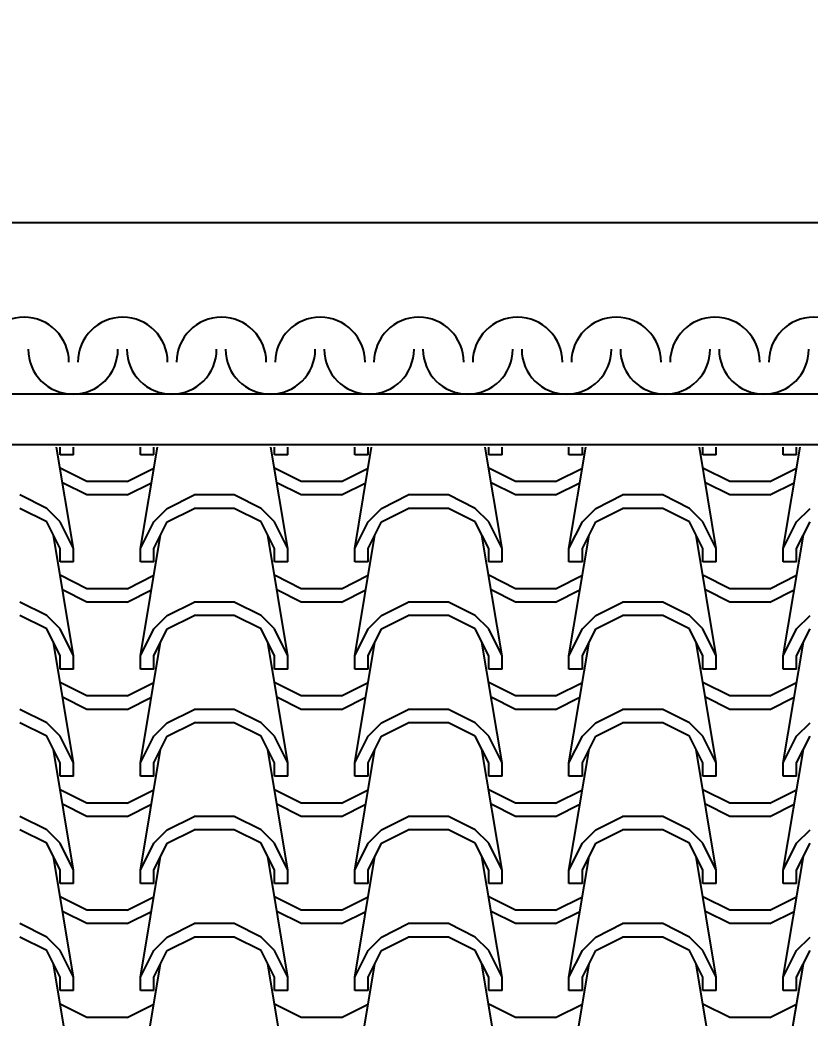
# Model space of a CAD drawing. Header units: millimetres. Extents: x -72 to 470, y 3 to 161.
# Drawn here: x 454.881 to 455.762, y 61.968 to 63.079 of the extents above; entities that cross this region are included whole.
import ezdxf

# ---------------------------------------------------------------- set-up
doc = ezdxf.new("R2010")
doc.units = ezdxf.units.MM
doc.layers.get('0').update_dxf_attribs({"color": 3})
for name, color, linetype in [('001', 1, 'Continuous'), ('COTAS', 7, 'Continuous'), ('ESQUADRIA', 3, 'Continuous')]:
    doc.layers.add(name, color=color, linetype=linetype)
doc.styles.get("Standard").update_dxf_attribs({"font": 'arial.ttf'})
doc.dimstyles.new('ISO-25', dxfattribs={"dimtxt": 0.1, "dimasz": 0.05, "dimexe": 1.25, "dimexo": 0.625, "dimgap": 0.1, "dimtad": 1, "dimzin": 1, "dimtxsty": 'Standard', "dimblk": 'ARCHTICK', "dimcen": 2.5, "dimse1": 1, "dimse2": 1, "dimazin": 3, "dimtfac": 1, "dimtmove": 0, "dimatfit": 3, "dimldrblk": 'ARCHTICK', "dimfxl": 1, "dimarcsym": 0})

# ---------------------------------------------------------------- blocks, each defined once
blk = doc.blocks.new('_ArchTick')
at = {"color": 0, "linetype": 'ByBlock', "const_width": 0.15}
blk.add_lwpolyline([(-0.5, -0.5), (0.5, 0.5)], dxfattribs=at)
blk = doc.blocks.new('*D65')
at = {"layer": 'COTAS', "color": 0, "lineweight": -2, "transparency": 16777216}
blk.add_line((452.8103, 62.8536), (463.8103, 62.8536), dxfattribs=at)
at = {"layer": 'Defpoints', "color": 0, "transparency": 16777216}
for p in [(452.8103, 62.8536), (463.8103, 62.8536), (463.8103, 62.8536)]:
    blk.add_point(p, dxfattribs=at)
at = {"layer": 'COTAS', "color": 0, "lineweight": -2, "transparency": 16777216, "xscale": 0.05, "yscale": 0.05, "zscale": 0.05, "rotation": 180}
blk.add_blockref('_ArchTick', (452.8103, 62.8536), dxfattribs=at)
at = {"layer": 'COTAS', "color": 0, "lineweight": -2, "transparency": 16777216, "xscale": 0.05, "yscale": 0.05, "zscale": 0.05}
blk.add_blockref('_ArchTick', (463.8103, 62.8536), dxfattribs=at)
at = {"layer": 'COTAS', "color": 0, "transparency": 16777216, "insert": (458.3103, 63.0137), "char_height": 0.1, "attachment_point": 5}
blk.add_mtext('11,00', dxfattribs=at)

msp = doc.modelspace()

# ---------------------------------------------------------------- linework, layer by layer
at = {"color": 2}
for p, q in [((463.6603, 62.6625), (452.9603, 62.6625)), ((463.6603, 62.6062), (452.9603, 62.6062))]:
    msp.add_line(p, q, dxfattribs=at)
at = {"layer": '001', "color": 8, "linetype": 'Continuous', "ltscale": 0.5}
for p, q in [((454.9408, 62.4905), (454.922, 62.6036)), ((454.9259, 62.595), (454.9259, 62.6036)), ((454.9408, 62.595), (454.9408, 62.6036)), ((455.0154, 62.595), (455.0154, 62.6036)), ((455.0154, 62.4905), (455.0343, 62.6036)), ((455.0304, 62.595), (455.0304, 62.6036)), ((455.1796, 62.4905), (455.1608, 62.6036)), ((455.1647, 62.595), (455.1647, 62.6036)), ((455.1796, 62.595), (455.1796, 62.6036)), ((455.2542, 62.595), (455.2542, 62.6036)), ((455.2542, 62.4905), (455.2731, 62.6036)), ((455.2692, 62.595), (455.2692, 62.6036)), ((455.4184, 62.4905), (455.3996, 62.6036)), ((455.4035, 62.595), (455.4035, 62.6036)), ((455.4184, 62.595), (455.4184, 62.6036)), ((455.493, 62.595), (455.493, 62.6036)), ((455.493, 62.4905), (455.5119, 62.6036)), ((455.508, 62.595), (455.508, 62.6036)), ((455.6572, 62.4905), (455.6383, 62.6036)), ((455.6423, 62.595), (455.6423, 62.6036)), ((455.6572, 62.595), (455.6572, 62.6036)), ((455.7318, 62.595), (455.7318, 62.6036)), ((455.7318, 62.4905), (455.7507, 62.6036)), ((455.7467, 62.595), (455.7467, 62.6036)), ((454.9408, 62.595), (454.9259, 62.595)), ((455.0304, 62.595), (455.0154, 62.595)), ((455.1796, 62.595), (455.1647, 62.595)), ((455.2692, 62.595), (455.2542, 62.595)), ((455.4184, 62.595), (455.4035, 62.595)), ((455.508, 62.595), (455.493, 62.595)), ((455.6572, 62.595), (455.6423, 62.595)), ((455.7467, 62.595), (455.7318, 62.595)), ((454.9558, 62.5652), (454.9259, 62.5801)), ((455.0005, 62.5652), (455.0304, 62.5801)), ((455.1945, 62.5652), (455.1647, 62.5801)), ((455.2393, 62.5652), (455.2692, 62.5801)), ((455.4333, 62.5652), (455.4035, 62.5801)), ((455.4781, 62.5652), (455.508, 62.5801)), ((455.6721, 62.5652), (455.6423, 62.5801)), ((455.7169, 62.5652), (455.7467, 62.5801)), ((455.0005, 62.5652), (454.9558, 62.5652)), ((455.2393, 62.5652), (455.1945, 62.5652)), ((455.4781, 62.5652), (455.4333, 62.5652)), ((455.7169, 62.5652), (455.6721, 62.5652)), ((454.9558, 62.5502), (454.9286, 62.5638)), ((455.0005, 62.5502), (455.0277, 62.5638)), ((455.1945, 62.5502), (455.1674, 62.5638)), ((455.2393, 62.5502), (455.2665, 62.5638)), ((455.4333, 62.5502), (455.4062, 62.5638)), ((455.4781, 62.5502), (455.5052, 62.5638)), ((455.6721, 62.5502), (455.645, 62.5638)), ((455.7169, 62.5502), (455.744, 62.5638)), ((454.911, 62.5353), (454.8811, 62.5502)), ((455.0005, 62.5502), (454.9558, 62.5502)), ((455.0453, 62.5353), (455.0751, 62.5502)), ((455.1199, 62.5502), (455.0751, 62.5502)), ((455.1498, 62.5353), (455.1199, 62.5502)), ((455.2393, 62.5502), (455.1945, 62.5502)), ((455.2841, 62.5353), (455.3139, 62.5502)), ((455.3587, 62.5502), (455.3139, 62.5502)), ((455.3886, 62.5353), (455.3587, 62.5502)), ((455.4781, 62.5502), (455.4333, 62.5502)), ((455.5229, 62.5353), (455.5527, 62.5502)), ((455.5975, 62.5502), (455.5527, 62.5502)), ((455.6274, 62.5353), (455.5975, 62.5502)), ((455.7169, 62.5502), (455.6721, 62.5502)), ((454.911, 62.5204), (454.8811, 62.5353)), ((454.9259, 62.5204), (454.911, 62.5353)), ((455.0304, 62.5204), (455.0453, 62.5353)), ((455.0453, 62.5204), (455.0751, 62.5353)), ((455.1199, 62.5353), (455.0751, 62.5353)), ((455.1498, 62.5204), (455.1199, 62.5353)), ((455.1647, 62.5204), (455.1498, 62.5353)), ((455.2692, 62.5204), (455.2841, 62.5353)), ((455.2841, 62.5204), (455.3139, 62.5353)), ((455.3587, 62.5353), (455.3139, 62.5353)), ((455.3886, 62.5204), (455.3587, 62.5353)), ((455.4035, 62.5204), (455.3886, 62.5353)), ((455.508, 62.5204), (455.5229, 62.5353)), ((455.5229, 62.5204), (455.5527, 62.5353)), ((455.5975, 62.5353), (455.5527, 62.5353)), ((455.6274, 62.5204), (455.5975, 62.5353)), ((455.6423, 62.5204), (455.6274, 62.5353)), ((455.7467, 62.5204), (455.7617, 62.5353)), ((454.9259, 62.4905), (454.911, 62.5204)), ((454.9408, 62.4905), (454.9259, 62.5204)), ((455.0154, 62.4905), (455.0304, 62.5204)), ((455.0304, 62.4905), (455.0453, 62.5204)), ((455.1647, 62.4905), (455.1498, 62.5204)), ((455.1796, 62.4905), (455.1647, 62.5204)), ((455.2542, 62.4905), (455.2692, 62.5204)), ((455.2692, 62.4905), (455.2841, 62.5204)), ((455.4035, 62.4905), (455.3886, 62.5204)), ((455.4184, 62.4905), (455.4035, 62.5204)), ((455.493, 62.4905), (455.508, 62.5204)), ((455.508, 62.4905), (455.5229, 62.5204)), ((455.6423, 62.4905), (455.6274, 62.5204)), ((455.6572, 62.4905), (455.6423, 62.5204)), ((455.7318, 62.4905), (455.7467, 62.5204)), ((455.7467, 62.4905), (455.7617, 62.5204)), ((454.9408, 62.3711), (454.9184, 62.5055)), ((455.0154, 62.3711), (455.0378, 62.5055)), ((455.1796, 62.3711), (455.1572, 62.5055)), ((455.2542, 62.3711), (455.2766, 62.5055)), ((455.4184, 62.3711), (455.396, 62.5055)), ((455.493, 62.3711), (455.5154, 62.5055)), ((455.6572, 62.3711), (455.6348, 62.5055)), ((455.7318, 62.3711), (455.7542, 62.5055)), ((454.9259, 62.4756), (454.9259, 62.4905)), ((454.9408, 62.4756), (454.9408, 62.4905)), ((455.0154, 62.4756), (455.0154, 62.4905)), ((455.0304, 62.4756), (455.0304, 62.4905)), ((455.1647, 62.4756), (455.1647, 62.4905)), ((455.1796, 62.4756), (455.1796, 62.4905)), ((455.2542, 62.4756), (455.2542, 62.4905)), ((455.2692, 62.4756), (455.2692, 62.4905)), ((455.4035, 62.4756), (455.4035, 62.4905)), ((455.4184, 62.4756), (455.4184, 62.4905)), ((455.493, 62.4756), (455.493, 62.4905)), ((455.508, 62.4756), (455.508, 62.4905)), ((455.6423, 62.4756), (455.6423, 62.4905)), ((455.6572, 62.4756), (455.6572, 62.4905)), ((455.7318, 62.4756), (455.7318, 62.4905)), ((455.7467, 62.4756), (455.7467, 62.4905)), ((454.9408, 62.4756), (454.9259, 62.4756)), ((455.0304, 62.4756), (455.0154, 62.4756)), ((455.1796, 62.4756), (455.1647, 62.4756)), ((455.2692, 62.4756), (455.2542, 62.4756)), ((455.4184, 62.4756), (455.4035, 62.4756)), ((455.508, 62.4756), (455.493, 62.4756)), ((455.6572, 62.4756), (455.6423, 62.4756)), ((455.7467, 62.4756), (455.7318, 62.4756)), ((454.9558, 62.4458), (454.9259, 62.4607)), ((455.0005, 62.4458), (455.0304, 62.4607)), ((455.1945, 62.4458), (455.1647, 62.4607)), ((455.2393, 62.4458), (455.2692, 62.4607)), ((455.4333, 62.4458), (455.4035, 62.4607)), ((455.4781, 62.4458), (455.508, 62.4607)), ((455.6721, 62.4458), (455.6423, 62.4607)), ((455.7169, 62.4458), (455.7467, 62.4607)), ((454.9558, 62.4308), (454.9286, 62.4444)), ((455.0005, 62.4458), (454.9558, 62.4458)), ((455.0005, 62.4308), (455.0277, 62.4444)), ((455.1945, 62.4308), (455.1674, 62.4444)), ((455.2393, 62.4458), (455.1945, 62.4458)), ((455.2393, 62.4308), (455.2665, 62.4444)), ((455.4333, 62.4308), (455.4062, 62.4444)), ((455.4781, 62.4458), (455.4333, 62.4458)), ((455.4781, 62.4308), (455.5052, 62.4444)), ((455.6721, 62.4308), (455.645, 62.4444)), ((455.7169, 62.4458), (455.6721, 62.4458)), ((455.7169, 62.4308), (455.744, 62.4444)), ((454.911, 62.4159), (454.8811, 62.4308)), ((455.0005, 62.4308), (454.9558, 62.4308)), ((455.0453, 62.4159), (455.0751, 62.4308)), ((455.1199, 62.4308), (455.0751, 62.4308)), ((455.1498, 62.4159), (455.1199, 62.4308)), ((455.2393, 62.4308), (455.1945, 62.4308)), ((455.2841, 62.4159), (455.3139, 62.4308)), ((455.3587, 62.4308), (455.3139, 62.4308)), ((455.3886, 62.4159), (455.3587, 62.4308)), ((455.4781, 62.4308), (455.4333, 62.4308)), ((455.5229, 62.4159), (455.5527, 62.4308)), ((455.5975, 62.4308), (455.5527, 62.4308)), ((455.6274, 62.4159), (455.5975, 62.4308)), ((455.7169, 62.4308), (455.6721, 62.4308)), ((454.911, 62.401), (454.8811, 62.4159)), ((454.9259, 62.401), (454.911, 62.4159)), ((455.0304, 62.401), (455.0453, 62.4159)), ((455.0453, 62.401), (455.0751, 62.4159)), ((455.1199, 62.4159), (455.0751, 62.4159)), ((455.1498, 62.401), (455.1199, 62.4159)), ((455.1647, 62.401), (455.1498, 62.4159)), ((455.2692, 62.401), (455.2841, 62.4159)), ((455.2841, 62.401), (455.3139, 62.4159)), ((455.3587, 62.4159), (455.3139, 62.4159)), ((455.3886, 62.401), (455.3587, 62.4159)), ((455.4035, 62.401), (455.3886, 62.4159)), ((455.508, 62.401), (455.5229, 62.4159)), ((455.5229, 62.401), (455.5527, 62.4159)), ((455.5975, 62.4159), (455.5527, 62.4159)), ((455.6274, 62.401), (455.5975, 62.4159)), ((455.6423, 62.401), (455.6274, 62.4159)), ((455.7467, 62.401), (455.7617, 62.4159)), ((454.9259, 62.3711), (454.911, 62.401)), ((454.9408, 62.3711), (454.9259, 62.401)), ((455.0154, 62.3711), (455.0304, 62.401)), ((455.0304, 62.3711), (455.0453, 62.401)), ((455.1647, 62.3711), (455.1498, 62.401)), ((455.1796, 62.3711), (455.1647, 62.401)), ((455.2542, 62.3711), (455.2692, 62.401)), ((455.2692, 62.3711), (455.2841, 62.401)), ((455.4035, 62.3711), (455.3886, 62.401)), ((455.4184, 62.3711), (455.4035, 62.401)), ((455.493, 62.3711), (455.508, 62.401)), ((455.508, 62.3711), (455.5229, 62.401)), ((455.6423, 62.3711), (455.6274, 62.401)), ((455.6572, 62.3711), (455.6423, 62.401)), ((455.7318, 62.3711), (455.7467, 62.401)), ((455.7467, 62.3711), (455.7617, 62.401)), ((454.9408, 62.2517), (454.9184, 62.3861)), ((455.0154, 62.2517), (455.0378, 62.3861)), ((455.1796, 62.2517), (455.1572, 62.3861)), ((455.2542, 62.2517), (455.2766, 62.3861)), ((455.4184, 62.2517), (455.396, 62.3861)), ((455.493, 62.2517), (455.5154, 62.3861)), ((455.6572, 62.2517), (455.6348, 62.3861)), ((455.7318, 62.2517), (455.7542, 62.3861)), ((454.9259, 62.3562), (454.9259, 62.3711)), ((454.9408, 62.3562), (454.9408, 62.3711)), ((455.0154, 62.3562), (455.0154, 62.3711)), ((455.0304, 62.3562), (455.0304, 62.3711)), ((455.1647, 62.3562), (455.1647, 62.3711)), ((455.1796, 62.3562), (455.1796, 62.3711)), ((455.2542, 62.3562), (455.2542, 62.3711)), ((455.2692, 62.3562), (455.2692, 62.3711)), ((455.4035, 62.3562), (455.4035, 62.3711)), ((455.4184, 62.3562), (455.4184, 62.3711)), ((455.493, 62.3562), (455.493, 62.3711)), ((455.508, 62.3562), (455.508, 62.3711)), ((455.6423, 62.3562), (455.6423, 62.3711)), ((455.6572, 62.3562), (455.6572, 62.3711)), ((455.7318, 62.3562), (455.7318, 62.3711)), ((455.7467, 62.3562), (455.7467, 62.3711)), ((454.9408, 62.3562), (454.9259, 62.3562)), ((455.0304, 62.3562), (455.0154, 62.3562)), ((455.1796, 62.3562), (455.1647, 62.3562)), ((455.2692, 62.3562), (455.2542, 62.3562)), ((455.4184, 62.3562), (455.4035, 62.3562)), ((455.508, 62.3562), (455.493, 62.3562)), ((455.6572, 62.3562), (455.6423, 62.3562)), ((455.7467, 62.3562), (455.7318, 62.3562)), ((454.9558, 62.3264), (454.9259, 62.3413)), ((455.0005, 62.3264), (455.0304, 62.3413)), ((455.1945, 62.3264), (455.1647, 62.3413)), ((455.2393, 62.3264), (455.2692, 62.3413)), ((455.4333, 62.3264), (455.4035, 62.3413)), ((455.4781, 62.3264), (455.508, 62.3413)), ((455.6721, 62.3264), (455.6423, 62.3413)), ((455.7169, 62.3264), (455.7467, 62.3413)), ((454.9558, 62.3114), (454.9286, 62.325)), ((455.0005, 62.3264), (454.9558, 62.3264)), ((455.0005, 62.3114), (455.0277, 62.325)), ((455.1945, 62.3114), (455.1674, 62.325)), ((455.2393, 62.3264), (455.1945, 62.3264)), ((455.2393, 62.3114), (455.2665, 62.325)), ((455.4333, 62.3114), (455.4062, 62.325)), ((455.4781, 62.3264), (455.4333, 62.3264)), ((455.4781, 62.3114), (455.5052, 62.325)), ((455.6721, 62.3114), (455.645, 62.325)), ((455.7169, 62.3264), (455.6721, 62.3264)), ((455.7169, 62.3114), (455.744, 62.325)), ((454.911, 62.2965), (454.8811, 62.3114)), ((455.0005, 62.3114), (454.9558, 62.3114)), ((455.0453, 62.2965), (455.0751, 62.3114)), ((455.1199, 62.3114), (455.0751, 62.3114)), ((455.1498, 62.2965), (455.1199, 62.3114)), ((455.2393, 62.3114), (455.1945, 62.3114)), ((455.2841, 62.2965), (455.3139, 62.3114)), ((455.3587, 62.3114), (455.3139, 62.3114)), ((455.3886, 62.2965), (455.3587, 62.3114)), ((455.4781, 62.3114), (455.4333, 62.3114)), ((455.5229, 62.2965), (455.5527, 62.3114)), ((455.5975, 62.3114), (455.5527, 62.3114)), ((455.6274, 62.2965), (455.5975, 62.3114)), ((455.7169, 62.3114), (455.6721, 62.3114)), ((454.911, 62.2816), (454.8811, 62.2965)), ((454.9259, 62.2816), (454.911, 62.2965)), ((455.0304, 62.2816), (455.0453, 62.2965)), ((455.0453, 62.2816), (455.0751, 62.2965)), ((455.1199, 62.2965), (455.0751, 62.2965)), ((455.1498, 62.2816), (455.1199, 62.2965)), ((455.1647, 62.2816), (455.1498, 62.2965)), ((455.2692, 62.2816), (455.2841, 62.2965)), ((455.2841, 62.2816), (455.3139, 62.2965)), ((455.3587, 62.2965), (455.3139, 62.2965)), ((455.3886, 62.2816), (455.3587, 62.2965)), ((455.4035, 62.2816), (455.3886, 62.2965)), ((455.508, 62.2816), (455.5229, 62.2965)), ((455.5229, 62.2816), (455.5527, 62.2965)), ((455.5975, 62.2965), (455.5527, 62.2965)), ((455.6274, 62.2816), (455.5975, 62.2965)), ((455.6423, 62.2816), (455.6274, 62.2965)), ((455.7467, 62.2816), (455.7617, 62.2965)), ((454.9259, 62.2517), (454.911, 62.2816)), ((454.9408, 62.2517), (454.9259, 62.2816)), ((455.0154, 62.2517), (455.0304, 62.2816)), ((455.0304, 62.2517), (455.0453, 62.2816)), ((455.1647, 62.2517), (455.1498, 62.2816)), ((455.1796, 62.2517), (455.1647, 62.2816)), ((455.2542, 62.2517), (455.2692, 62.2816)), ((455.2692, 62.2517), (455.2841, 62.2816)), ((455.4035, 62.2517), (455.3886, 62.2816)), ((455.4184, 62.2517), (455.4035, 62.2816)), ((455.493, 62.2517), (455.508, 62.2816)), ((455.508, 62.2517), (455.5229, 62.2816)), ((455.6423, 62.2517), (455.6274, 62.2816)), ((455.6572, 62.2517), (455.6423, 62.2816)), ((455.7318, 62.2517), (455.7467, 62.2816)), ((455.7467, 62.2517), (455.7617, 62.2816)), ((454.9408, 62.1324), (454.9184, 62.2667)), ((455.0154, 62.1324), (455.0378, 62.2667)), ((455.1796, 62.1324), (455.1572, 62.2667)), ((455.2542, 62.1324), (455.2766, 62.2667)), ((455.4184, 62.1324), (455.396, 62.2667)), ((455.493, 62.1324), (455.5154, 62.2667)), ((455.6572, 62.1324), (455.6348, 62.2667)), ((455.7318, 62.1324), (455.7542, 62.2667)), ((454.9259, 62.2368), (454.9259, 62.2517)), ((454.9408, 62.2368), (454.9408, 62.2517)), ((455.0154, 62.2368), (455.0154, 62.2517)), ((455.0304, 62.2368), (455.0304, 62.2517)), ((455.1647, 62.2368), (455.1647, 62.2517)), ((455.1796, 62.2368), (455.1796, 62.2517)), ((455.2542, 62.2368), (455.2542, 62.2517)), ((455.2692, 62.2368), (455.2692, 62.2517)), ((455.4035, 62.2368), (455.4035, 62.2517)), ((455.4184, 62.2368), (455.4184, 62.2517)), ((455.493, 62.2368), (455.493, 62.2517)), ((455.508, 62.2368), (455.508, 62.2517)), ((455.6423, 62.2368), (455.6423, 62.2517)), ((455.6572, 62.2368), (455.6572, 62.2517)), ((455.7318, 62.2368), (455.7318, 62.2517)), ((455.7467, 62.2368), (455.7467, 62.2517)), ((454.9408, 62.2368), (454.9259, 62.2368)), ((455.0304, 62.2368), (455.0154, 62.2368)), ((455.1796, 62.2368), (455.1647, 62.2368)), ((455.2692, 62.2368), (455.2542, 62.2368)), ((455.4184, 62.2368), (455.4035, 62.2368)), ((455.508, 62.2368), (455.493, 62.2368)), ((455.6572, 62.2368), (455.6423, 62.2368)), ((455.7467, 62.2368), (455.7318, 62.2368)), ((454.9558, 62.207), (454.9259, 62.2219)), ((455.0005, 62.207), (455.0304, 62.2219)), ((455.1945, 62.207), (455.1647, 62.2219)), ((455.2393, 62.207), (455.2692, 62.2219)), ((455.4333, 62.207), (455.4035, 62.2219)), ((455.4781, 62.207), (455.508, 62.2219)), ((455.6721, 62.207), (455.6423, 62.2219)), ((455.7169, 62.207), (455.7467, 62.2219)), ((454.9558, 62.1921), (454.9286, 62.2056)), ((455.0005, 62.207), (454.9558, 62.207)), ((455.0005, 62.1921), (455.0277, 62.2056)), ((455.1945, 62.1921), (455.1674, 62.2056)), ((455.2393, 62.207), (455.1945, 62.207)), ((455.2393, 62.1921), (455.2665, 62.2056)), ((455.4333, 62.1921), (455.4062, 62.2056)), ((455.4781, 62.207), (455.4333, 62.207)), ((455.4781, 62.1921), (455.5052, 62.2056)), ((455.6721, 62.1921), (455.645, 62.2056)), ((455.7169, 62.207), (455.6721, 62.207)), ((455.7169, 62.1921), (455.744, 62.2056)), ((454.911, 62.1771), (454.8811, 62.1921)), ((455.0005, 62.1921), (454.9558, 62.1921)), ((455.0453, 62.1771), (455.0751, 62.1921)), ((455.1199, 62.1921), (455.0751, 62.1921)), ((455.1498, 62.1771), (455.1199, 62.1921)), ((455.2393, 62.1921), (455.1945, 62.1921)), ((455.2841, 62.1771), (455.3139, 62.1921)), ((455.3587, 62.1921), (455.3139, 62.1921)), ((455.3886, 62.1771), (455.3587, 62.1921)), ((455.4781, 62.1921), (455.4333, 62.1921)), ((455.5229, 62.1771), (455.5527, 62.1921)), ((455.5975, 62.1921), (455.5527, 62.1921)), ((455.6274, 62.1771), (455.5975, 62.1921)), ((455.7169, 62.1921), (455.6721, 62.1921)), ((454.911, 62.1622), (454.8811, 62.1771)), ((454.9259, 62.1622), (454.911, 62.1771)), ((455.0304, 62.1622), (455.0453, 62.1771)), ((455.0453, 62.1622), (455.0751, 62.1771)), ((455.1199, 62.1771), (455.0751, 62.1771)), ((455.1498, 62.1622), (455.1199, 62.1771)), ((455.1647, 62.1622), (455.1498, 62.1771)), ((455.2692, 62.1622), (455.2841, 62.1771)), ((455.2841, 62.1622), (455.3139, 62.1771)), ((455.3587, 62.1771), (455.3139, 62.1771)), ((455.3886, 62.1622), (455.3587, 62.1771)), ((455.4035, 62.1622), (455.3886, 62.1771)), ((455.508, 62.1622), (455.5229, 62.1771)), ((455.5229, 62.1622), (455.5527, 62.1771)), ((455.5975, 62.1771), (455.5527, 62.1771)), ((455.6274, 62.1622), (455.5975, 62.1771)), ((455.6423, 62.1622), (455.6274, 62.1771)), ((455.7467, 62.1622), (455.7617, 62.1771)), ((454.9259, 62.1324), (454.911, 62.1622)), ((454.9408, 62.1324), (454.9259, 62.1622)), ((455.0154, 62.1324), (455.0304, 62.1622)), ((455.0304, 62.1324), (455.0453, 62.1622)), ((455.1647, 62.1324), (455.1498, 62.1622)), ((455.1796, 62.1324), (455.1647, 62.1622)), ((455.2542, 62.1324), (455.2692, 62.1622)), ((455.2692, 62.1324), (455.2841, 62.1622)), ((455.4035, 62.1324), (455.3886, 62.1622)), ((455.4184, 62.1324), (455.4035, 62.1622)), ((455.493, 62.1324), (455.508, 62.1622)), ((455.508, 62.1324), (455.5229, 62.1622)), ((455.6423, 62.1324), (455.6274, 62.1622)), ((455.6572, 62.1324), (455.6423, 62.1622)), ((455.7318, 62.1324), (455.7467, 62.1622)), ((455.7467, 62.1324), (455.7617, 62.1622)), ((454.9408, 62.013), (454.9184, 62.1473)), ((455.0154, 62.013), (455.0378, 62.1473)), ((455.1796, 62.013), (455.1572, 62.1473)), ((455.2542, 62.013), (455.2766, 62.1473)), ((455.4184, 62.013), (455.396, 62.1473)), ((455.493, 62.013), (455.5154, 62.1473)), ((455.6572, 62.013), (455.6348, 62.1473)), ((455.7318, 62.013), (455.7542, 62.1473)), ((454.9259, 62.1174), (454.9259, 62.1324)), ((454.9408, 62.1174), (454.9408, 62.1324)), ((455.0154, 62.1174), (455.0154, 62.1324)), ((455.0304, 62.1174), (455.0304, 62.1324)), ((455.1647, 62.1174), (455.1647, 62.1324)), ((455.1796, 62.1174), (455.1796, 62.1324)), ((455.2542, 62.1174), (455.2542, 62.1324)), ((455.2692, 62.1174), (455.2692, 62.1324)), ((455.4035, 62.1174), (455.4035, 62.1324)), ((455.4184, 62.1174), (455.4184, 62.1324)), ((455.493, 62.1174), (455.493, 62.1324)), ((455.508, 62.1174), (455.508, 62.1324)), ((455.6423, 62.1174), (455.6423, 62.1324)), ((455.6572, 62.1174), (455.6572, 62.1324)), ((455.7318, 62.1174), (455.7318, 62.1324)), ((455.7467, 62.1174), (455.7467, 62.1324)), ((454.9408, 62.1174), (454.9259, 62.1174)), ((455.0304, 62.1174), (455.0154, 62.1174)), ((455.1796, 62.1174), (455.1647, 62.1174)), ((455.2692, 62.1174), (455.2542, 62.1174)), ((455.4184, 62.1174), (455.4035, 62.1174)), ((455.508, 62.1174), (455.493, 62.1174)), ((455.6572, 62.1174), (455.6423, 62.1174)), ((455.7467, 62.1174), (455.7318, 62.1174)), ((454.9558, 62.0876), (454.9259, 62.1025)), ((455.0005, 62.0876), (455.0304, 62.1025)), ((455.1945, 62.0876), (455.1647, 62.1025)), ((455.2393, 62.0876), (455.2692, 62.1025)), ((455.4333, 62.0876), (455.4035, 62.1025)), ((455.4781, 62.0876), (455.508, 62.1025)), ((455.6721, 62.0876), (455.6423, 62.1025)), ((455.7169, 62.0876), (455.7467, 62.1025)), ((455.0005, 62.0876), (454.9558, 62.0876)), ((455.2393, 62.0876), (455.1945, 62.0876)), ((455.4781, 62.0876), (455.4333, 62.0876)), ((455.7169, 62.0876), (455.6721, 62.0876)), ((454.9558, 62.0727), (454.9286, 62.0862)), ((455.0005, 62.0727), (455.0277, 62.0862)), ((455.1945, 62.0727), (455.1674, 62.0862)), ((455.2393, 62.0727), (455.2665, 62.0862)), ((455.4333, 62.0727), (455.4062, 62.0862)), ((455.4781, 62.0727), (455.5052, 62.0862)), ((455.6721, 62.0727), (455.645, 62.0862)), ((455.7169, 62.0727), (455.744, 62.0862)), ((454.911, 62.0577), (454.8811, 62.0727)), ((455.0005, 62.0727), (454.9558, 62.0727)), ((455.0453, 62.0577), (455.0751, 62.0727)), ((455.1199, 62.0727), (455.0751, 62.0727)), ((455.1498, 62.0577), (455.1199, 62.0727)), ((455.2393, 62.0727), (455.1945, 62.0727)), ((455.2841, 62.0577), (455.3139, 62.0727)), ((455.3587, 62.0727), (455.3139, 62.0727)), ((455.3886, 62.0577), (455.3587, 62.0727)), ((455.4781, 62.0727), (455.4333, 62.0727)), ((455.5229, 62.0577), (455.5527, 62.0727)), ((455.5975, 62.0727), (455.5527, 62.0727)), ((455.6274, 62.0577), (455.5975, 62.0727)), ((455.7169, 62.0727), (455.6721, 62.0727)), ((454.911, 62.0428), (454.8811, 62.0577)), ((454.9259, 62.0428), (454.911, 62.0577)), ((455.0304, 62.0428), (455.0453, 62.0577)), ((455.0453, 62.0428), (455.0751, 62.0577)), ((455.1199, 62.0577), (455.0751, 62.0577)), ((455.1498, 62.0428), (455.1199, 62.0577)), ((455.1647, 62.0428), (455.1498, 62.0577)), ((455.2692, 62.0428), (455.2841, 62.0577)), ((455.2841, 62.0428), (455.3139, 62.0577)), ((455.3587, 62.0577), (455.3139, 62.0577)), ((455.3886, 62.0428), (455.3587, 62.0577)), ((455.4035, 62.0428), (455.3886, 62.0577)), ((455.508, 62.0428), (455.5229, 62.0577)), ((455.5229, 62.0428), (455.5527, 62.0577)), ((455.5975, 62.0577), (455.5527, 62.0577)), ((455.6274, 62.0428), (455.5975, 62.0577)), ((455.6423, 62.0428), (455.6274, 62.0577)), ((455.7467, 62.0428), (455.7617, 62.0577)), ((454.9259, 62.013), (454.911, 62.0428)), ((454.9408, 62.013), (454.9259, 62.0428)), ((455.0154, 62.013), (455.0304, 62.0428)), ((455.0304, 62.013), (455.0453, 62.0428)), ((455.1647, 62.013), (455.1498, 62.0428)), ((455.1796, 62.013), (455.1647, 62.0428)), ((455.2542, 62.013), (455.2692, 62.0428)), ((455.2692, 62.013), (455.2841, 62.0428)), ((455.4035, 62.013), (455.3886, 62.0428)), ((455.4184, 62.013), (455.4035, 62.0428)), ((455.493, 62.013), (455.508, 62.0428)), ((455.508, 62.013), (455.5229, 62.0428)), ((455.6423, 62.013), (455.6274, 62.0428)), ((455.6572, 62.013), (455.6423, 62.0428)), ((455.7318, 62.013), (455.7467, 62.0428)), ((455.7467, 62.013), (455.7617, 62.0428)), ((454.9408, 61.8936), (454.9184, 62.0279)), ((455.0154, 61.8936), (455.0378, 62.0279)), ((455.1796, 61.8936), (455.1572, 62.0279)), ((455.2542, 61.8936), (455.2766, 62.0279)), ((455.4184, 61.8936), (455.396, 62.0279)), ((455.493, 61.8936), (455.5154, 62.0279)), ((455.6572, 61.8936), (455.6348, 62.0279)), ((455.7318, 61.8936), (455.7542, 62.0279)), ((454.9259, 61.998), (454.9259, 62.013)), ((454.9408, 61.998), (454.9408, 62.013)), ((455.0154, 61.998), (455.0154, 62.013)), ((455.0304, 61.998), (455.0304, 62.013)), ((455.1647, 61.998), (455.1647, 62.013)), ((455.1796, 61.998), (455.1796, 62.013)), ((455.2542, 61.998), (455.2542, 62.013)), ((455.2692, 61.998), (455.2692, 62.013)), ((455.4035, 61.998), (455.4035, 62.013)), ((455.4184, 61.998), (455.4184, 62.013)), ((455.493, 61.998), (455.493, 62.013)), ((455.508, 61.998), (455.508, 62.013)), ((455.6423, 61.998), (455.6423, 62.013)), ((455.6572, 61.998), (455.6572, 62.013)), ((455.7318, 61.998), (455.7318, 62.013)), ((455.7467, 61.998), (455.7467, 62.013)), ((454.9408, 61.998), (454.9259, 61.998)), ((455.0304, 61.998), (455.0154, 61.998)), ((455.1796, 61.998), (455.1647, 61.998)), ((455.2692, 61.998), (455.2542, 61.998)), ((455.4184, 61.998), (455.4035, 61.998)), ((455.508, 61.998), (455.493, 61.998)), ((455.6572, 61.998), (455.6423, 61.998)), ((455.7467, 61.998), (455.7318, 61.998)), ((454.9558, 61.9682), (454.9259, 61.9831)), ((455.0005, 61.9682), (455.0304, 61.9831)), ((455.1945, 61.9682), (455.1647, 61.9831)), ((455.2393, 61.9682), (455.2692, 61.9831)), ((455.4333, 61.9682), (455.4035, 61.9831)), ((455.4781, 61.9682), (455.508, 61.9831)), ((455.6721, 61.9682), (455.6423, 61.9831)), ((455.7169, 61.9682), (455.7467, 61.9831)), ((455.0005, 61.9682), (454.9558, 61.9682)), ((455.2393, 61.9682), (455.1945, 61.9682)), ((455.4781, 61.9682), (455.4333, 61.9682)), ((455.7169, 61.9682), (455.6721, 61.9682))]:
    msp.add_line(p, q, dxfattribs=at)
at = {"layer": 'ESQUADRIA', "color": 7}
for centre, start, end in [((454.8857, 62.6982), 0, 180), ((454.9957, 62.6982), 0, 180), ((455.1057, 62.6982), 0, 180), ((455.2157, 62.6982), 0, 180), ((455.3257, 62.6982), 0, 180), ((455.4357, 62.6982), 0, 180), ((455.5457, 62.6982), 0, 180), ((455.6557, 62.6982), 0, 180), ((455.7657, 62.6982), 0, 180), ((454.9403, 62.7125), 180, 0), ((455.0503, 62.7125), 180, 0), ((455.1603, 62.7125), 180, 0), ((455.2703, 62.7125), 180, 0), ((455.3803, 62.7125), 180, 0), ((455.4903, 62.7125), 180, 0), ((455.6003, 62.7125), 180, 0), ((455.7103, 62.7125), 180, 0)]:
    msp.add_arc(centre, 0.05, start, end, dxfattribs=at)

# ---------------------------------------------------------------- dimensions: what is measured, and where the dimension line sits
at = {"layer": 'COTAS'}
dim = msp.add_linear_dim(base=(463.8103, 62.8536), p1=(452.8103, 62.8536), p2=(463.8103, 62.8536), dimstyle='ISO-25', dxfattribs=at)
dim.commit()
dim.dimension.update_dxf_attribs({"geometry": '*D65', "text_midpoint": (458.3103, 63.0137)})

doc.saveas('drawing.dxf')
